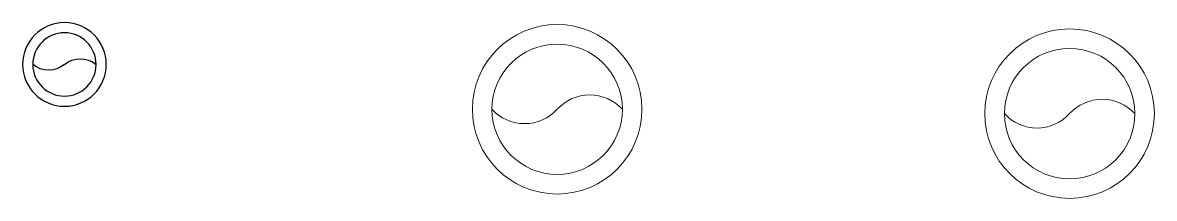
# Model space of a CAD drawing. Header units: inches. Extents: x -315739 to 560314, y 0 to 7836.
# Drawn here: x -315739.41 to -315729.67, y 5952.55 to 5954.07 of the extents above; entities that cross this region are included whole.
import ezdxf

# ---------------------------------------------------------------- set-up
doc = ezdxf.new("R2010")
doc.units = ezdxf.units.IN
doc.header["$LTSCALE"] = 5
doc.header["$MEASUREMENT"] = 0
doc.linetypes.add('BORDER2', pattern=[22.225, 6.35, -3.175, 6.35, -3.175, 0, -3.175])
doc.layers.add('CWS', color=180, linetype='CONTINUOUS', lineweight=18)
doc.layers.add('HWSP', color=20, linetype='CONTINUOUS', lineweight=9)
doc.layers.add('HWRP', color=6, linetype='CONTINUOUS')

# ---------------------------------------------------------------- blocks, each defined once
blk = doc.blocks.new('A$C0CAE3EA1')
at = {"layer": 'HWSP'}
for radius in [26, 20]:
    blk.add_circle((0, 0), radius, dxfattribs=at)
for centre, start, end in [((-10, -9.14), 42.4277, 137.5723), ((10, 9.14), 222.4277, 317.5723)]:
    blk.add_arc(centre, 13.55, start, end, dxfattribs=at)
blk = doc.blocks.new('A$C257F7E4A')
at = {"layer": 'HWRP'}
for radius in [16.5, 12.5]:
    blk.add_circle((0, 0), radius, dxfattribs=at)
for centre, start, end in [((-6.25, -7.58), 50.4977, 129.5023), ((6.25, 7.58), 230.4977, 309.5023)]:
    blk.add_arc(centre, 9.83, start, end, dxfattribs=at)
blk = doc.blocks.new('A$C09F5535A')
at = {"layer": 'CWS'}
for radius in [26, 20]:
    blk.add_circle((0, 0), radius, dxfattribs=at)
for centre, start, end in [((-10, -9.14), 42.4277, 137.5723), ((10, 9.14), 222.4277, 317.5723)]:
    blk.add_arc(centre, 13.55, start, end, dxfattribs=at)

msp = doc.modelspace()

# ---------------------------------------------------------------- block references
at = {"layer": 'CWS', "xscale": -0.0280606009019866, "yscale": 0.0280606009019867}
msp.add_blockref('A$C09F5535A', (-315730.3979, 5953.2817), dxfattribs=at)
msp.add_blockref('A$C09F5535A', (-315730.3979, 5953.2817), dxfattribs=at)
at = {"layer": 'HWRP', "lineweight": 30, "xscale": -0.0218181407643201, "yscale": 0.0218181407643201}
msp.add_blockref('A$C257F7E4A', (-315739.0502, 5953.7054), dxfattribs=at)
msp.add_blockref('A$C257F7E4A', (-315739.0502, 5953.7054), dxfattribs=at)
at = {"layer": 'HWSP', "linetype": 'BORDER2', "lineweight": 30, "xscale": -0.0280606017214959, "yscale": 0.0280606017214959}
msp.add_blockref('A$C0CAE3EA1', (-315734.8092, 5953.3192), dxfattribs=at)
msp.add_blockref('A$C0CAE3EA1', (-315734.8092, 5953.3192), dxfattribs=at)

doc.saveas('drawing.dxf')
